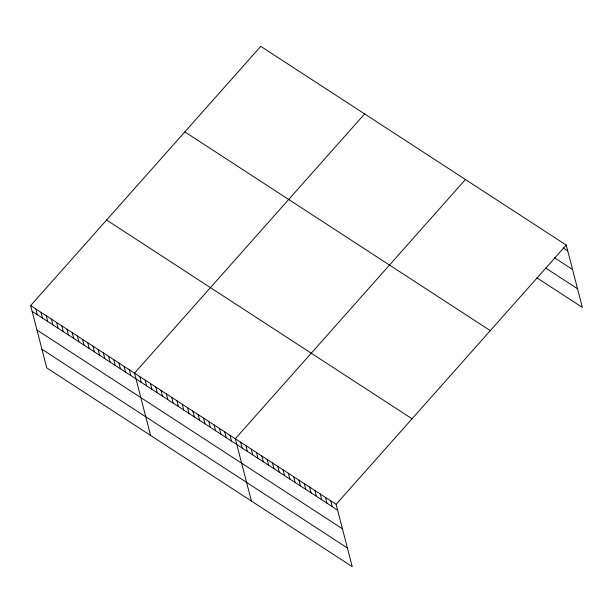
<?xml version="1.0" encoding="UTF-8"?>
<svg xmlns="http://www.w3.org/2000/svg" width="613" height="613" viewBox="0 0 613 613"><rect width="100%" height="100%" fill="white"/><g stroke="black" fill="none" stroke-linecap="round" stroke-linejoin="round"><path stroke-width="0.92" d="M30.65 305.596L336.116 504.338L352.23 566.65L46.764 367.907L30.65 305.596L260.77 46.35L566.236 245.093L582.35 307.404L536.873 277.819M364.628 113.926L134.508 373.164L150.622 435.475M465.436 179.509L235.308 438.755L251.422 501.059M336.116 504.338L566.236 245.093M563.186 247.92L567.73 250.878M554.367 257.698L572.557 269.528M545.693 268.042L577.523 288.754M184.835 131.902L490.293 330.645M106.593 220.044L412.051 418.786M32.144 311.373L337.61 510.116M36.972 330.032L342.429 528.774M41.937 349.249L347.402 547.991M330.805 500.882L332.3 506.667M325.503 497.434L326.997 503.212M320.201 493.978L321.695 499.764M314.89 490.53L316.385 496.308M309.588 487.074L311.082 492.86M304.278 483.626L305.78 489.404M298.975 480.171L300.47 485.956M293.673 476.722L295.167 482.5M288.363 473.274L289.857 479.052M283.06 469.819L284.555 475.596M277.75 466.37L279.252 472.148M272.448 462.915L273.942 468.692M267.145 459.466L268.64 465.244M261.835 456.011L263.329 461.788M256.533 452.563L258.027 458.34M251.23 449.107L252.725 454.892M245.92 445.659L247.414 451.436M240.618 442.203L242.112 447.988M230.005 435.299L231.499 441.084M224.703 431.851L226.197 437.628M219.393 428.395L220.887 434.18M214.09 424.947L215.584 430.724M208.78 421.491L210.282 427.276M203.478 418.043L204.972 423.821M198.175 414.587L199.669 420.372M192.865 411.139L194.359 416.917M187.563 407.683L189.057 413.469M182.26 404.235L183.754 410.013M176.95 400.779L178.444 406.565M171.648 397.331L173.142 403.109M166.338 393.875L167.832 399.661M161.035 390.427L162.529 396.205M155.733 386.972L157.227 392.757M150.423 383.523L151.917 389.301M145.12 380.068L146.614 385.853M139.81 376.62L141.312 382.397M129.312 369.792L130.807 375.57M124.125 366.413L125.619 372.191M118.93 363.034L120.424 368.811M113.734 359.655L115.229 365.432M108.547 356.276L110.041 362.053M103.352 352.896L104.846 358.674M98.157 349.517L99.651 355.295M92.961 346.138L94.463 351.916M87.774 342.759L89.268 348.536M82.579 339.38L84.073 345.165M77.384 336.001L78.878 341.786M72.196 332.621L73.69 338.407M67.001 329.242L68.495 335.027M61.806 325.863L63.3 331.648M56.618 322.492L58.112 328.269M51.423 319.112L52.917 324.89M46.228 315.733L47.722 321.511M41.033 312.354L42.535 318.132M35.845 308.975L37.339 314.753"/></g></svg>
